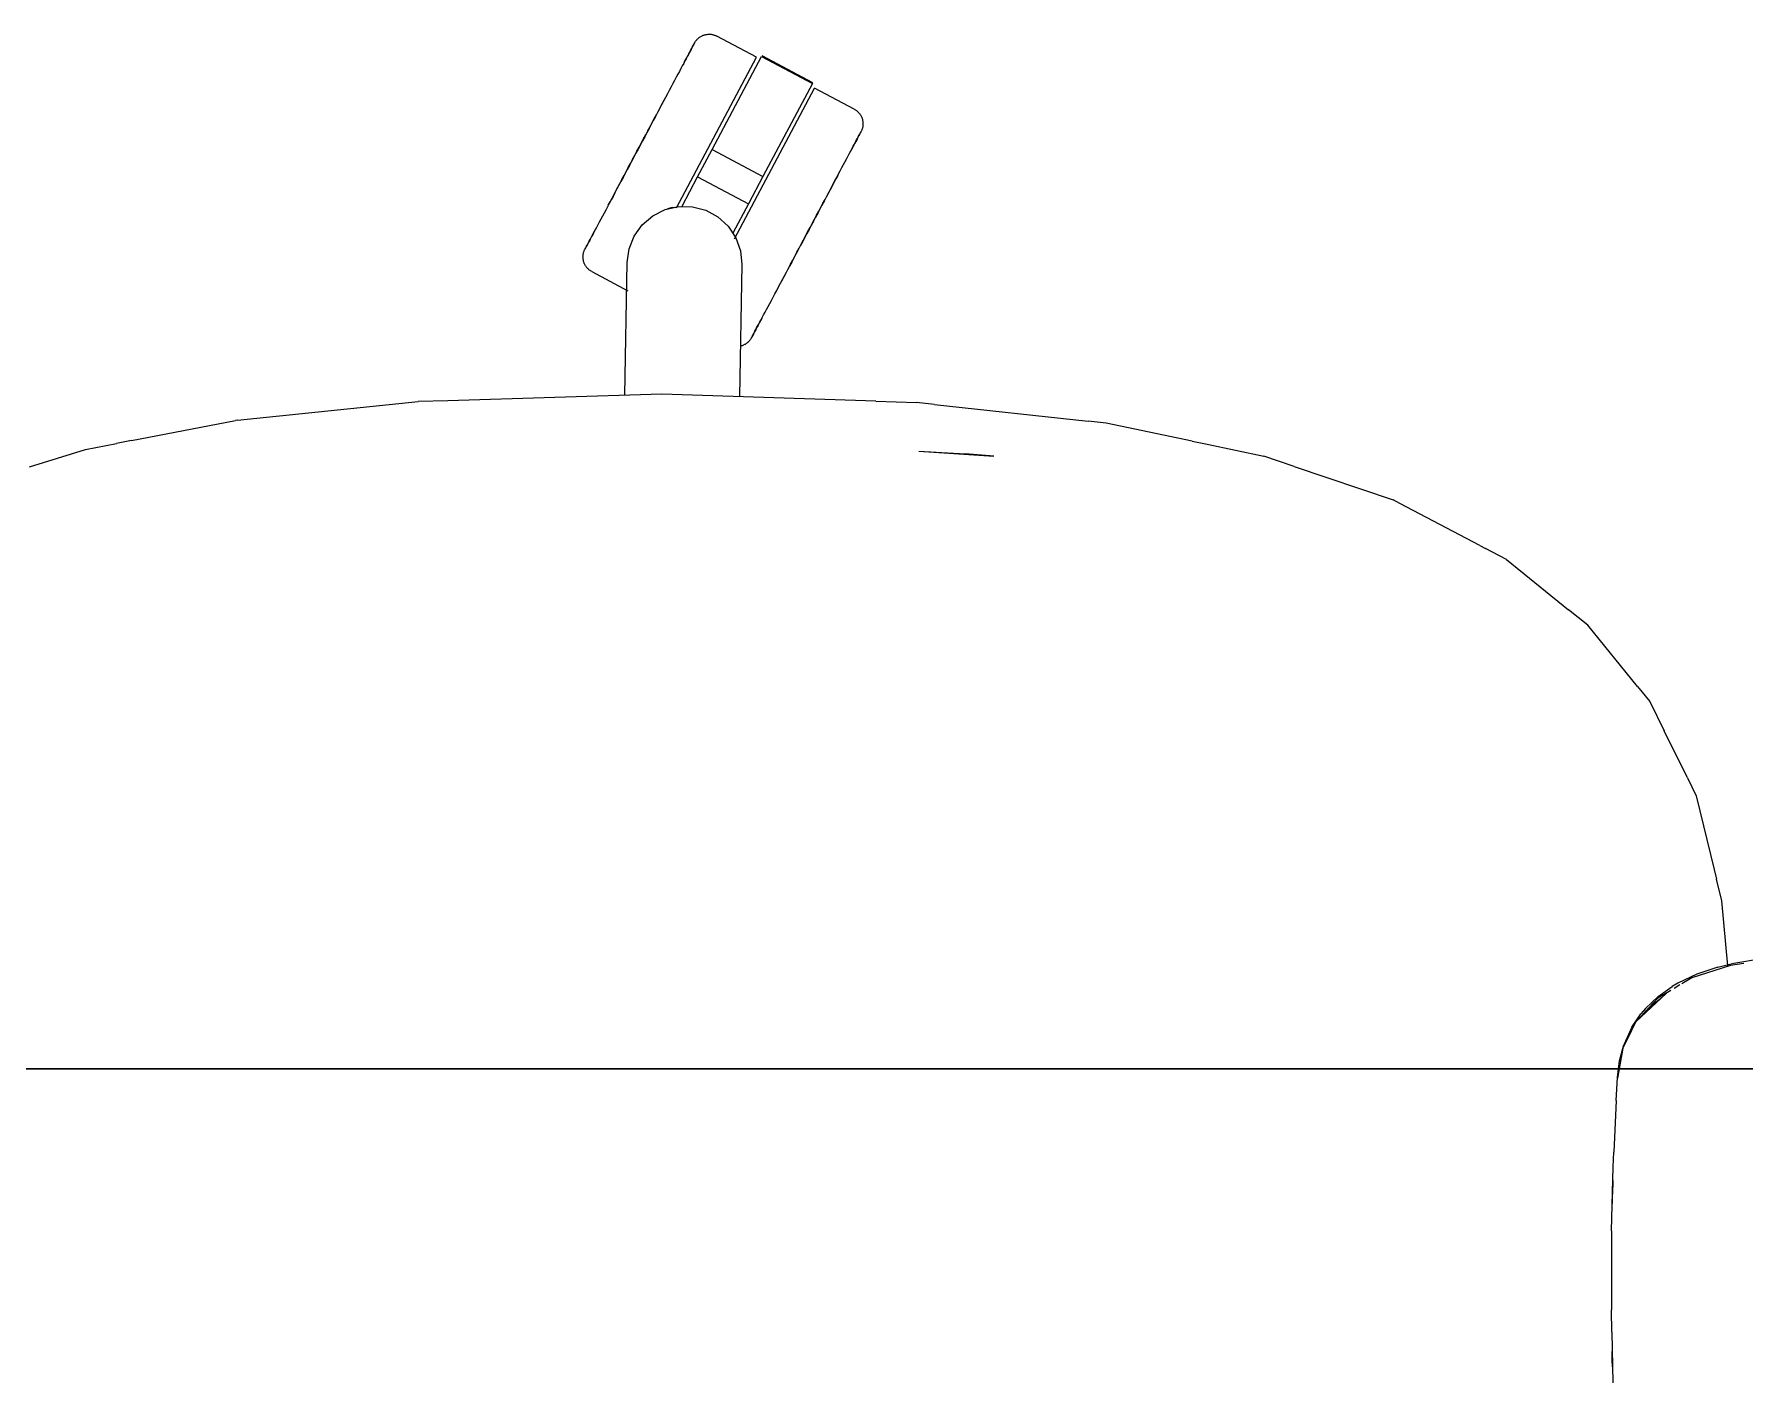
# Model space of a CAD drawing. Header units: millimetres. Extents: x 155927 to 326028, y -36033 to 97293.
# Drawn here: x 157782.6 to 158199.8, y 19667.7 to 19994.5 of the extents above; entities that cross this region are included whole.
import ezdxf

# ---------------------------------------------------------------- set-up
doc = ezdxf.new("R2010")
doc.units = ezdxf.units.MM
doc.header["$MEASUREMENT"] = 0
doc.layers.add('G-IMPT', color=8, linetype='CONTINUOUS', lineweight=9)
doc.layers.add('I-FURN', color=8, linetype='CONTINUOUS', lineweight=9)

msp = doc.modelspace()

# ---------------------------------------------------------------- linework, layer by layer
at = {"layer": 'G-IMPT'}
for p, q in [((157832.22, 19900.39), (157869.21, 19904.21)), ((157869.21, 19904.21), (157876.28, 19904.94)), ((157883.53, 19905.16), (157876.28, 19904.94)), ((157935.7, 19906.78), (157883.53, 19905.16)), ((157987.88, 19905.08), (157935.7, 19906.78)), ((157987.88, 19905.08), (157997.82, 19904.75)), ((158002.19, 19904.27), (157997.82, 19904.75)), ((158002.19, 19904.27), (158039.64, 19900.14)), ((157806.38, 19895.43), (157831.75, 19900.3)), ((157832.22, 19900.39), (157831.75, 19900.3)), ((158044.06, 19899.65), (158039.64, 19900.14)), ((158065, 19895.3), (158044.06, 19899.65)), ((157795.11, 19893.27), (157802.71, 19894.72)), ((157806.38, 19895.43), (157802.71, 19894.72)), ((158065, 19895.3), (158068.68, 19894.54)), ((157781.5, 19889.07), (157795.11, 19893.27)), ((157998.36, 19892.87), (158009.69, 19892.23)), ((157998.36, 19892.87), (158016.64, 19891.62)), ((158016.64, 19891.62), (158009.69, 19892.23)), ((158068.68, 19894.54), (158082.5, 19891.67)), ((158089.94, 19889.15), (158082.5, 19891.67)), ((158089.94, 19889.15), (158114.03, 19881)), ((158115.69, 19880.13), (158114.03, 19881)), ((158135.19, 19869.83), (158115.69, 19880.13)), ((158135.19, 19869.83), (158136.57, 19869.11)), ((158141.7, 19866.4), (158136.57, 19869.11)), ((158141.7, 19866.4), (158156.84, 19854.19)), ((158161.5, 19850.43), (158156.84, 19854.19)), ((158173.67, 19835.48), (158161.5, 19850.43)), ((158173.67, 19835.48), (158176.64, 19831.83)), ((158176.64, 19831.83), (158180.17, 19824.66)), ((158185.81, 19813.2), (158180.17, 19824.66)), ((158185.81, 19813.2), (158187.96, 19808.83)), ((158187.96, 19808.83), (158192.37, 19790.89)), ((158192.37, 19790.89), (158192.95, 19788.52)), ((158194.25, 19783.23), (158192.95, 19788.52)), ((158195.69, 19767.35), (158194.25, 19783.23)), ((158196.31, 19767.48), (158186.92, 19764.45)), ((158193.22, 19767.06), (158188.14, 19765.32)), ((158193.22, 19767.06), (158197.15, 19768.03)), ((158199.6, 19767.95), (158196.31, 19767.48)), ((158197.15, 19768.03), (158203.91, 19769.15)), ((158181.77, 19761.37), (158178.62, 19759.49)), ((158178.67, 19759.86), (158182.13, 19762.31)), ((158183.5, 19763.11), (158182.13, 19762.31)), ((158184, 19762.71), (158182.56, 19761.85)), ((158188.14, 19765.32), (158183.5, 19763.11)), ((158186.92, 19764.45), (158184.46, 19762.99)), ((158180.7, 19760.68), (158173.31, 19753.78)), ((158178.62, 19759.49), (158173.31, 19753.78)), ((158179.08, 19759.27), (158175.54, 19756.19)), ((158175.62, 19756.99), (158178.67, 19759.86)), ((158180.7, 19760.68), (158179.23, 19759.4)), ((158172.21, 19751.54), (158173.31, 19753.78)), ((158172.29, 19752.45), (158174.49, 19755.67)), ((158173.31, 19753.78), (158175.54, 19756.19)), ((158175.62, 19756.99), (158174.49, 19755.67)), ((158172.21, 19751.54), (158170.1, 19747.29)), ((158172.29, 19752.45), (158170.3, 19748.13)), ((158170.1, 19747.29), (158169.16, 19742.24)), ((158169.23, 19744.17), (158170.3, 19748.13)), ((158169.16, 19742.24), (158168.73, 19739.94)), ((158168.73, 19740.17), (158168.99, 19742.24)), ((158168.99, 19742.24), (158169.23, 19744.17)), ((158168.45, 19734.5), (158168.73, 19740.17)), ((158168.45, 19734.5), (158167.84, 19721.94)), ((158167.71, 19718.4), (158167.84, 19721.94)), ((158167.33, 19702.73), (158167.71, 19718.4)), ((158167.65, 19715), (158167.51, 19711.67)), ((158167.51, 19709.45), (158167.51, 19711.67)), ((158167.33, 19702.73), (158167.28, 19698.21)), ((158167.28, 19698.21), (158167.29, 19683.5)), ((158167.36, 19678.03), (158167.29, 19683.5)), ((158167.36, 19678.03), (158167.66, 19665.72)), ((158167.5, 19671.25), (158167.5, 19673.33)), ((158167.58, 19669.59), (158167.5, 19671.25))]:
    msp.add_line(p, q, dxfattribs=at)
at = {"layer": 'I-FURN'}
for p, q in [((157942.82, 19990.76), (157942.62, 19990.39)), ((157942.72, 19990.57), (157942.91, 19990.92)), ((157943, 19991.1), (157942.82, 19990.76)), ((157942.91, 19990.92), (157943.07, 19991.24)), ((157943.16, 19991.4), (157943, 19991.1)), ((157943.07, 19991.24), (157943.22, 19991.52)), ((157943.29, 19991.66), (157943.16, 19991.4)), ((157943.22, 19991.52), (157943.35, 19991.76)), ((157943.41, 19991.87), (157943.29, 19991.66)), ((157943.35, 19991.76), (157943.46, 19991.96)), ((157943.51, 19992.05), (157943.41, 19991.87)), ((157943.46, 19991.96), (157943.54, 19992.12)), ((157943.58, 19992.2), (157943.51, 19992.05)), ((157943.54, 19992.12), (157943.61, 19992.25)), ((157943.63, 19992.3), (157943.58, 19992.2)), ((157943.61, 19992.25), (157943.65, 19992.33)), ((157943.67, 19992.36), (157943.63, 19992.3)), ((157943.65, 19992.33), (157943.67, 19992.37)), ((157943.67, 19992.37), (157943.68, 19992.38)), ((157943.68, 19992.38), (157943.67, 19992.36)), ((157943.68, 19992.38), (157943.76, 19992.52)), ((157943.76, 19992.52), (157943.84, 19992.65)), ((157943.84, 19992.65), (157943.93, 19992.79)), ((157943.93, 19992.79), (157944.02, 19992.92)), ((157944.02, 19992.92), (157944.12, 19993.05)), ((157944.12, 19993.05), (157944.23, 19993.17)), ((157944.23, 19993.17), (157944.34, 19993.29)), ((157944.34, 19993.29), (157944.45, 19993.4)), ((157944.45, 19993.4), (157944.57, 19993.51)), ((157944.57, 19993.51), (157944.7, 19993.61)), ((157944.7, 19993.61), (157944.82, 19993.71)), ((157944.82, 19993.71), (157944.95, 19993.81)), ((157944.95, 19993.81), (157945.09, 19993.89)), ((157945.09, 19993.89), (157945.23, 19993.98)), ((157945.23, 19993.98), (157945.37, 19994.05)), ((157945.37, 19994.05), (157945.51, 19994.13)), ((157945.51, 19994.13), (157945.66, 19994.19)), ((157945.66, 19994.19), (157945.81, 19994.25)), ((157945.81, 19994.25), (157945.96, 19994.31)), ((157945.96, 19994.31), (157946.11, 19994.35)), ((157946.11, 19994.35), (157946.27, 19994.4)), ((157946.27, 19994.4), (157946.43, 19994.43)), ((157946.43, 19994.43), (157946.59, 19994.46)), ((157946.59, 19994.46), (157946.75, 19994.48)), ((157946.75, 19994.48), (157946.91, 19994.5)), ((157946.91, 19994.5), (157947.07, 19994.51)), ((157947.07, 19994.51), (157947.23, 19994.51)), ((157947.23, 19994.51), (157947.39, 19994.51)), ((157947.39, 19994.51), (157947.55, 19994.5)), ((157947.55, 19994.5), (157947.71, 19994.49)), ((157947.71, 19994.49), (157947.87, 19994.46)), ((157947.87, 19994.46), (157948.03, 19994.44)), ((157948.03, 19994.44), (157948.19, 19994.4)), ((157948.19, 19994.4), (157948.34, 19994.36)), ((157948.34, 19994.36), (157948.5, 19994.31)), ((157948.5, 19994.31), (157948.65, 19994.26)), ((157948.65, 19994.26), (157948.8, 19994.2)), ((157948.8, 19994.2), (157948.95, 19994.13)), ((157948.95, 19994.13), (157949.09, 19994.06)), ((157949.09, 19994.06), (157949.13, 19994.04)), ((157958.81, 19988.89), (157949.13, 19994.04)), ((157939.29, 19952.17), (157958.81, 19988.89)), ((157940.7, 19986.78), (157940.36, 19986.14)), ((157941.03, 19987.4), (157940.7, 19986.78)), ((157941.34, 19987.99), (157941.03, 19987.4)), ((157941.18, 19987.67), (157941.48, 19988.24)), ((157941.64, 19988.54), (157941.34, 19987.99)), ((157941.48, 19988.24), (157941.76, 19988.78)), ((157941.91, 19989.05), (157941.64, 19988.54)), ((157941.76, 19988.78), (157942.03, 19989.28)), ((157942.17, 19989.54), (157941.91, 19989.05)), ((157942.03, 19989.28), (157942.28, 19989.75)), ((157942.4, 19989.98), (157942.17, 19989.54)), ((157942.28, 19989.75), (157942.51, 19990.17)), ((157942.62, 19990.39), (157942.4, 19989.98)), ((157942.51, 19990.17), (157942.72, 19990.57)), ((157947.97, 19966.37), (157960.04, 19989.08)), ((157960.04, 19989.08), (157972.41, 19982.5)), ((157972.5, 19982.67), (157960.14, 19989.25)), ((157938.41, 19982.47), (157937.98, 19981.66)), ((157938.83, 19983.25), (157938.41, 19982.47)), ((157939.23, 19984.02), (157938.83, 19983.25)), ((157939.62, 19984.75), (157939.23, 19984.02)), ((157940, 19985.46), (157939.62, 19984.75)), ((157940.36, 19986.14), (157940, 19985.46)), ((157972.41, 19982.5), (157960.33, 19959.8)), ((157936.14, 19978.19), (157935.65, 19977.28)), ((157935.87, 19977.7), (157936.36, 19978.61)), ((157936.61, 19979.09), (157936.14, 19978.19)), ((157937.08, 19979.96), (157936.61, 19979.09)), ((157937.53, 19980.82), (157937.08, 19979.96)), ((157937.98, 19981.66), (157937.53, 19980.82)), ((157953.4, 19944.63), (157972.94, 19981.38)), ((157982.63, 19976.23), (157972.94, 19981.38)), ((157934.14, 19974.45), (157933.63, 19973.48)), ((157933.87, 19973.92), (157934.38, 19974.89)), ((157934.65, 19975.4), (157934.14, 19974.45)), ((157934.38, 19974.89), (157934.88, 19975.84)), ((157935.16, 19976.35), (157934.65, 19975.4)), ((157934.88, 19975.84), (157935.38, 19976.78)), ((157935.65, 19977.28), (157935.16, 19976.35)), ((157935.38, 19976.78), (157935.87, 19977.7)), ((157982.63, 19976.23), (157982.77, 19976.15)), ((157982.77, 19976.15), (157982.91, 19976.07)), ((157982.91, 19976.07), (157983.04, 19975.98)), ((157983.04, 19975.98), (157983.17, 19975.88)), ((157983.17, 19975.88), (157983.3, 19975.78)), ((157983.3, 19975.78), (157983.42, 19975.68)), ((157983.42, 19975.68), (157983.54, 19975.57)), ((157983.54, 19975.57), (157983.65, 19975.46)), ((157983.65, 19975.46), (157983.76, 19975.34)), ((157983.76, 19975.34), (157983.86, 19975.21)), ((157983.86, 19975.21), (157983.96, 19975.09)), ((157983.96, 19975.09), (157984.06, 19974.96)), ((157984.06, 19974.96), (157984.14, 19974.82)), ((157984.14, 19974.82), (157984.23, 19974.68)), ((157984.23, 19974.68), (157984.31, 19974.54)), ((157984.31, 19974.54), (157984.38, 19974.4)), ((157984.38, 19974.4), (157984.44, 19974.25)), ((157984.44, 19974.25), (157984.5, 19974.1)), ((157984.5, 19974.1), (157984.56, 19973.95)), ((157984.56, 19973.95), (157984.61, 19973.79)), ((157931.24, 19968.98), (157931.77, 19969.98)), ((157932.06, 19970.52), (157931.52, 19969.52)), ((157931.77, 19969.98), (157932.3, 19970.98)), ((157932.58, 19971.51), (157932.06, 19970.52)), ((157932.3, 19970.98), (157932.83, 19971.97)), ((157933.11, 19972.5), (157932.58, 19971.51)), ((157932.83, 19971.97), (157933.35, 19972.95)), ((157933.63, 19973.48), (157933.11, 19972.5)), ((157933.35, 19972.95), (157933.87, 19973.92)), ((157983.77, 19969.8), (157983.61, 19969.5)), ((157983.69, 19969.65), (157983.84, 19969.93)), ((157983.91, 19970.06), (157983.77, 19969.8)), ((157983.84, 19969.93), (157983.97, 19970.17)), ((157984.03, 19970.28), (157983.91, 19970.06)), ((157983.97, 19970.17), (157984.07, 19970.37)), ((157984.12, 19970.46), (157984.03, 19970.28)), ((157984.07, 19970.37), (157984.16, 19970.53)), ((157984.2, 19970.6), (157984.12, 19970.46)), ((157984.16, 19970.53), (157984.22, 19970.65)), ((157984.25, 19970.7), (157984.2, 19970.6)), ((157984.22, 19970.65), (157984.27, 19970.73)), ((157984.28, 19970.76), (157984.25, 19970.7)), ((157984.27, 19970.73), (157984.29, 19970.77)), ((157984.29, 19970.78), (157984.28, 19970.76)), ((157984.31, 19970.82), (157984.29, 19970.78)), ((157984.29, 19970.77), (157984.29, 19970.78)), ((157984.38, 19970.96), (157984.31, 19970.82)), ((157984.45, 19971.11), (157984.38, 19970.96)), ((157984.51, 19971.26), (157984.45, 19971.11)), ((157984.56, 19971.41), (157984.51, 19971.26)), ((157984.61, 19971.57), (157984.56, 19971.41)), ((157984.61, 19973.79), (157984.65, 19973.64)), ((157984.65, 19971.72), (157984.61, 19971.57)), ((157984.65, 19973.64), (157984.68, 19973.48)), ((157984.69, 19971.88), (157984.65, 19971.72)), ((157984.68, 19973.48), (157984.71, 19973.32)), ((157984.71, 19972.04), (157984.69, 19971.88)), ((157984.71, 19973.32), (157984.73, 19973.16)), ((157984.74, 19972.2), (157984.71, 19972.04)), ((157984.73, 19973.16), (157984.75, 19973)), ((157984.75, 19972.36), (157984.74, 19972.2)), ((157984.75, 19973), (157984.76, 19972.84)), ((157984.76, 19972.52), (157984.75, 19972.36)), ((157984.76, 19972.84), (157984.76, 19972.68)), ((157984.76, 19972.68), (157984.76, 19972.52)), ((157929.1, 19964.96), (157929.63, 19965.96)), ((157929.92, 19966.5), (157929.39, 19965.5)), ((157929.63, 19965.96), (157930.17, 19966.97)), ((157930.46, 19967.51), (157929.92, 19966.5)), ((157930.17, 19966.97), (157930.7, 19967.97)), ((157930.99, 19968.52), (157930.46, 19967.51)), ((157930.7, 19967.97), (157931.24, 19968.98)), ((157931.52, 19969.52), (157930.99, 19968.52)), ((157944.44, 19959.73), (157947.97, 19966.37)), ((157947.97, 19966.37), (157960.33, 19959.8)), ((157981.47, 19965.48), (157981.79, 19966.08)), ((157981.96, 19966.39), (157981.65, 19965.81)), ((157981.79, 19966.08), (157982.1, 19966.65)), ((157982.25, 19966.94), (157981.96, 19966.39)), ((157982.1, 19966.65), (157982.38, 19967.18)), ((157982.53, 19967.46), (157982.25, 19966.94)), ((157982.38, 19967.18), (157982.65, 19967.68)), ((157982.78, 19967.94), (157982.53, 19967.46)), ((157982.65, 19967.68), (157982.89, 19968.15)), ((157983.02, 19968.39), (157982.78, 19967.94)), ((157982.89, 19968.15), (157983.12, 19968.58)), ((157983.24, 19968.8), (157983.02, 19968.39)), ((157983.12, 19968.58), (157983.33, 19968.97)), ((157983.44, 19969.17), (157983.24, 19968.8)), ((157983.33, 19968.97), (157983.52, 19969.33)), ((157983.61, 19969.5), (157983.44, 19969.17)), ((157983.52, 19969.33), (157983.69, 19969.65)), ((157927.28, 19961.53), (157926.76, 19960.55)), ((157926.99, 19961), (157927.52, 19961.98)), ((157927.8, 19962.51), (157927.28, 19961.53)), ((157927.52, 19961.98), (157928.04, 19962.97)), ((157928.33, 19963.5), (157927.8, 19962.51)), ((157928.04, 19962.97), (157928.57, 19963.96)), ((157928.86, 19964.5), (157928.33, 19963.5)), ((157928.57, 19963.96), (157929.1, 19964.96)), ((157929.39, 19965.5), (157928.86, 19964.5)), ((157979.22, 19961.24), (157979.63, 19962.01)), ((157979.63, 19962.01), (157980.03, 19962.76)), ((157980.03, 19962.76), (157980.41, 19963.49)), ((157980.41, 19963.49), (157980.78, 19964.18)), ((157980.78, 19964.18), (157981.14, 19964.84)), ((157981.14, 19964.84), (157981.47, 19965.48)), ((157925.24, 19957.7), (157924.75, 19956.78)), ((157924.97, 19957.2), (157925.47, 19958.13)), ((157925.74, 19958.64), (157925.24, 19957.7)), ((157925.47, 19958.13), (157925.97, 19959.07)), ((157926.24, 19959.59), (157925.74, 19958.64)), ((157925.97, 19959.07), (157926.48, 19960.03)), ((157926.76, 19960.55), (157926.24, 19959.59)), ((157926.48, 19960.03), (157926.99, 19961)), ((157940.64, 19952.58), (157944.44, 19959.73)), ((157944.44, 19959.73), (157956.8, 19953.15)), ((157960.33, 19959.8), (157956.8, 19953.15)), ((157977.23, 19957.49), (157976.75, 19956.59)), ((157976.97, 19957.01), (157977.44, 19957.9)), ((157977.69, 19958.37), (157977.23, 19957.49)), ((157977.44, 19957.9), (157977.9, 19958.76)), ((157978.15, 19959.22), (157977.69, 19958.37)), ((157977.9, 19958.76), (157978.35, 19959.61)), ((157978.59, 19960.06), (157978.15, 19959.22)), ((157978.35, 19959.61), (157978.79, 19960.44)), ((157978.79, 19960.44), (157979.22, 19961.24)), ((157922.88, 19953.27), (157922.45, 19952.45)), ((157922.65, 19952.82), (157923.09, 19953.66)), ((157923.33, 19954.12), (157922.88, 19953.27)), ((157923.09, 19953.66), (157923.55, 19954.51)), ((157923.8, 19954.98), (157923.33, 19954.12)), ((157923.55, 19954.51), (157924.01, 19955.39)), ((157924.27, 19955.87), (157923.8, 19954.98)), ((157924.01, 19955.39), (157924.49, 19956.29)), ((157924.75, 19956.78), (157924.27, 19955.87)), ((157924.49, 19956.29), (157924.97, 19957.2)), ((157956.8, 19953.15), (157953, 19946.01)), ((157974.48, 19952.33), (157974.99, 19953.29)), ((157975.27, 19953.81), (157974.76, 19952.85)), ((157974.99, 19953.29), (157975.5, 19954.24)), ((157975.77, 19954.75), (157975.27, 19953.81)), ((157975.5, 19954.24), (157976, 19955.18)), ((157976.26, 19955.68), (157975.77, 19954.75)), ((157976, 19955.18), (157976.49, 19956.1)), ((157976.75, 19956.59), (157976.26, 19955.68)), ((157976.49, 19956.1), (157976.97, 19957.01)), ((157920.82, 19949.4), (157920.46, 19948.7)), ((157921.21, 19950.12), (157920.82, 19949.4)), ((157921.61, 19950.87), (157921.21, 19950.12)), ((157922.02, 19951.64), (157921.61, 19950.87)), ((157922.45, 19952.45), (157922.02, 19951.64)), ((157930.92, 19948.06), (157933.48, 19950.25)), ((157933.48, 19950.25), (157936.49, 19951.76)), ((157936.49, 19951.76), (157939.78, 19952.51)), ((157939.78, 19952.51), (157943.16, 19952.45)), ((157943.16, 19952.45), (157946.42, 19951.59)), ((157946.42, 19951.59), (157949.38, 19949.97)), ((157949.38, 19949.97), (157951.86, 19947.69)), ((157972.67, 19948.92), (157972.14, 19947.92)), ((157972.38, 19948.38), (157972.91, 19949.38)), ((157973.2, 19949.92), (157972.67, 19948.92)), ((157972.91, 19949.38), (157973.44, 19950.37)), ((157973.72, 19950.9), (157973.2, 19949.92)), ((157973.44, 19950.37), (157973.96, 19951.35)), ((157974.24, 19951.88), (157973.72, 19950.9)), ((157973.96, 19951.35), (157974.48, 19952.33)), ((157974.76, 19952.85), (157974.24, 19951.88)), ((157918.34, 19944.73), (157918.12, 19944.3)), ((157918.22, 19944.5), (157918.46, 19944.94)), ((157918.59, 19945.2), (157918.34, 19944.73)), ((157918.46, 19944.94), (157918.71, 19945.42)), ((157918.86, 19945.7), (157918.59, 19945.2)), ((157918.71, 19945.42), (157918.99, 19945.94)), ((157919.14, 19946.23), (157918.86, 19945.7)), ((157918.99, 19945.94), (157919.28, 19946.49)), ((157919.45, 19946.8), (157919.14, 19946.23)), ((157919.28, 19946.49), (157919.59, 19947.08)), ((157919.77, 19947.41), (157919.45, 19946.8)), ((157920.1, 19948.04), (157919.77, 19947.41)), ((157920.46, 19948.7), (157920.1, 19948.04)), ((157927.7, 19942.18), (157928.95, 19945.31)), ((157928.95, 19945.31), (157930.92, 19948.06)), ((157951.86, 19947.69), (157953.73, 19944.88)), ((157953.73, 19944.88), (157954.87, 19941.71)), ((157970.54, 19944.91), (157970, 19943.9)), ((157970.25, 19944.37), (157970.78, 19945.37)), ((157971.07, 19945.91), (157970.54, 19944.91)), ((157970.78, 19945.37), (157971.32, 19946.38)), ((157971.61, 19946.92), (157971.07, 19945.91)), ((157971.32, 19946.38), (157971.85, 19947.38)), ((157972.14, 19947.92), (157971.61, 19946.92)), ((157971.85, 19947.38), (157972.38, 19948.38)), ((157916.49, 19940.52), (157916.5, 19940.68)), ((157916.5, 19940.68), (157916.52, 19940.84)), ((157916.52, 19940.84), (157916.55, 19941)), ((157916.55, 19941), (157916.59, 19941.16)), ((157916.59, 19941.16), (157916.63, 19941.31)), ((157916.63, 19941.31), (157916.68, 19941.47)), ((157916.68, 19941.47), (157916.73, 19941.62)), ((157916.73, 19941.62), (157916.79, 19941.77)), ((157916.79, 19941.77), (157916.85, 19941.92)), ((157916.85, 19941.92), (157916.93, 19942.06)), ((157916.93, 19942.06), (157916.95, 19942.1)), ((157916.97, 19942.15), (157916.95, 19942.11)), ((157916.95, 19942.1), (157916.96, 19942.12)), ((157916.95, 19942.11), (157916.95, 19942.1)), ((157916.96, 19942.12), (157916.99, 19942.18)), ((157917.02, 19942.23), (157916.97, 19942.15)), ((157916.99, 19942.18), (157917.04, 19942.28)), ((157917.08, 19942.35), (157917.02, 19942.23)), ((157917.04, 19942.28), (157917.12, 19942.42)), ((157917.17, 19942.51), (157917.08, 19942.35)), ((157917.12, 19942.42), (157917.21, 19942.6)), ((157917.27, 19942.72), (157917.17, 19942.51)), ((157917.21, 19942.6), (157917.33, 19942.82)), ((157917.4, 19942.96), (157917.27, 19942.72)), ((157917.33, 19942.82), (157917.47, 19943.08)), ((157917.55, 19943.24), (157917.4, 19942.96)), ((157917.47, 19943.08), (157917.62, 19943.38)), ((157917.72, 19943.55), (157917.55, 19943.24)), ((157917.62, 19943.38), (157917.8, 19943.71)), ((157917.91, 19943.91), (157917.72, 19943.55)), ((157917.8, 19943.71), (157918, 19944.09)), ((157918.12, 19944.3), (157917.91, 19943.91)), ((157918, 19944.09), (157918.22, 19944.5)), ((157927.24, 19938.84), (157927.7, 19942.18)), ((157954.87, 19941.71), (157955.22, 19938.35)), ((157968.41, 19940.92), (157967.89, 19939.93)), ((157968.13, 19940.38), (157968.66, 19941.37)), ((157968.94, 19941.91), (157968.41, 19940.92)), ((157968.66, 19941.37), (157969.18, 19942.36)), ((157969.47, 19942.9), (157968.94, 19941.91)), ((157969.18, 19942.36), (157969.72, 19943.36)), ((157970, 19943.9), (157969.47, 19942.9)), ((157969.72, 19943.36), (157970.25, 19944.37)), ((157916.47, 19940.2), (157916.48, 19940.36)), ((157916.48, 19940.04), (157916.47, 19940.2)), ((157916.48, 19940.36), (157916.49, 19940.52)), ((157916.49, 19939.88), (157916.48, 19940.04)), ((157916.5, 19939.72), (157916.49, 19939.88)), ((157916.53, 19939.56), (157916.5, 19939.72)), ((157916.56, 19939.4), (157916.53, 19939.56)), ((157916.59, 19939.24), (157916.56, 19939.4)), ((157916.63, 19939.09), (157916.59, 19939.24)), ((157916.68, 19938.93), (157916.63, 19939.09)), ((157916.74, 19938.78), (157916.68, 19938.93)), ((157916.8, 19938.63), (157916.74, 19938.78)), ((157916.86, 19938.49), (157916.8, 19938.63)), ((157916.93, 19938.34), (157916.86, 19938.49)), ((157917.01, 19938.2), (157916.93, 19938.34)), ((157917.09, 19938.06), (157917.01, 19938.2)), ((157917.18, 19937.93), (157917.09, 19938.06)), ((157917.28, 19937.8), (157917.18, 19937.93)), ((157917.38, 19937.67), (157917.28, 19937.8)), ((157917.48, 19937.55), (157917.38, 19937.67)), ((157917.59, 19937.43), (157917.48, 19937.55)), ((157917.7, 19937.31), (157917.59, 19937.43)), ((157917.82, 19937.2), (157917.7, 19937.31)), ((157917.94, 19937.1), (157917.82, 19937.2)), ((157918.07, 19937), (157917.94, 19937.1)), ((157918.2, 19936.9), (157918.07, 19937)), ((157918.33, 19936.81), (157918.2, 19936.9)), ((157918.47, 19936.73), (157918.33, 19936.81)), ((157918.61, 19936.65), (157918.47, 19936.73)), ((157918.61, 19936.65), (157927.45, 19931.95)), ((157926.67, 19906.5), (157927.24, 19938.84)), ((157955.22, 19938.35), (157954.66, 19906.16)), ((157965.59, 19935.6), (157966.08, 19936.53)), ((157966.35, 19937.04), (157965.86, 19936.1)), ((157966.08, 19936.53), (157966.59, 19937.48)), ((157966.86, 19937.99), (157966.35, 19937.04)), ((157966.59, 19937.48), (157967.1, 19938.44)), ((157967.37, 19938.96), (157966.86, 19937.99)), ((157967.1, 19938.44), (157967.61, 19939.4)), ((157967.89, 19939.93), (157967.37, 19938.96)), ((157967.61, 19939.4), (157968.13, 19940.38)), ((157963.71, 19932.06), (157964.16, 19932.92)), ((157964.16, 19932.92), (157964.63, 19933.8)), ((157964.63, 19933.8), (157965.1, 19934.69)), ((157965.37, 19935.18), (157964.88, 19934.28)), ((157965.1, 19934.69), (157965.59, 19935.6)), ((157965.86, 19936.1), (157965.37, 19935.18)), ((157961.24, 19927.42), (157961.62, 19928.13)), ((157961.62, 19928.13), (157962.01, 19928.86)), ((157962.01, 19928.86), (157962.41, 19929.63)), ((157962.41, 19929.63), (157962.83, 19930.41)), ((157962.83, 19930.41), (157963.26, 19931.23)), ((157963.26, 19931.23), (157963.71, 19932.06)), ((157959.47, 19924.1), (157959.21, 19923.6)), ((157959.33, 19923.83), (157959.6, 19924.35)), ((157959.76, 19924.64), (157959.47, 19924.1)), ((157959.6, 19924.35), (157959.9, 19924.9)), ((157960.06, 19925.21), (157959.76, 19924.64)), ((157959.9, 19924.9), (157960.21, 19925.48)), ((157960.21, 19925.48), (157960.53, 19926.1)), ((157960.53, 19926.1), (157960.88, 19926.74)), ((157960.88, 19926.74), (157961.24, 19927.42)), ((157957.01, 19919.71), (157956.9, 19919.6)), ((157957.11, 19919.84), (157957.01, 19919.71)), ((157957.21, 19919.96), (157957.11, 19919.84)), ((157957.31, 19920.09), (157957.21, 19919.96)), ((157957.4, 19920.23), (157957.31, 19920.09)), ((157957.48, 19920.36), (157957.4, 19920.23)), ((157957.56, 19920.51), (157957.48, 19920.36)), ((157957.59, 19920.55), (157957.56, 19920.51)), ((157957.56, 19920.51), (157957.57, 19920.53)), ((157957.56, 19920.51), (157957.56, 19920.51)), ((157957.57, 19920.53), (157957.6, 19920.59)), ((157957.63, 19920.64), (157957.59, 19920.55)), ((157957.6, 19920.59), (157957.66, 19920.69)), ((157957.7, 19920.76), (157957.63, 19920.64)), ((157957.66, 19920.69), (157957.73, 19920.83)), ((157957.78, 19920.92), (157957.7, 19920.76)), ((157957.73, 19920.83), (157957.83, 19921.01)), ((157957.89, 19921.12), (157957.78, 19920.92)), ((157957.83, 19921.01), (157957.94, 19921.23)), ((157958.02, 19921.36), (157957.89, 19921.12)), ((157957.94, 19921.23), (157958.08, 19921.48)), ((157958.17, 19921.64), (157958.02, 19921.36)), ((157958.08, 19921.48), (157958.24, 19921.78)), ((157958.33, 19921.96), (157958.17, 19921.64)), ((157958.24, 19921.78), (157958.42, 19922.12)), ((157958.52, 19922.31), (157958.33, 19921.96)), ((157958.42, 19922.12), (157958.62, 19922.49)), ((157958.73, 19922.71), (157958.52, 19922.31)), ((157958.62, 19922.49), (157958.83, 19922.9)), ((157958.96, 19923.14), (157958.73, 19922.71)), ((157958.83, 19922.9), (157959.07, 19923.35)), ((157959.21, 19923.6), (157958.96, 19923.14)), ((157959.07, 19923.35), (157959.33, 19923.83)), ((157954.97, 19918.49), (157954.81, 19918.45)), ((157955.13, 19918.53), (157954.97, 19918.49)), ((157955.28, 19918.57), (157955.13, 19918.53)), ((157955.43, 19918.63), (157955.28, 19918.57)), ((157955.58, 19918.69), (157955.43, 19918.63)), ((157955.73, 19918.76), (157955.58, 19918.69)), ((157955.87, 19918.83), (157955.73, 19918.76)), ((157956.01, 19918.9), (157955.87, 19918.83)), ((157956.15, 19918.99), (157956.01, 19918.9)), ((157956.29, 19919.08), (157956.15, 19918.99)), ((157956.42, 19919.17), (157956.29, 19919.08)), ((157956.54, 19919.27), (157956.42, 19919.17)), ((157956.67, 19919.37), (157956.54, 19919.27)), ((157956.79, 19919.48), (157956.67, 19919.37)), ((157956.9, 19919.6), (157956.79, 19919.48)), ((156891.27, 19742.24), (158491.27, 19742.24)), ((158491.27, 19742.24), (156891.27, 19742.24))]:
    msp.add_line(p, q, dxfattribs=at)
msp.add_arc((157941.23, 19938.78), 13.81, 102.3473, 107.336, dxfattribs=at)
msp.add_open_spline([(157937.59, 19952.11), (157938.01, 19952.22), (157938.44, 19952.29), (157938.88, 19952.35)], degree=3, dxfattribs=at)

doc.saveas('drawing.dxf')
